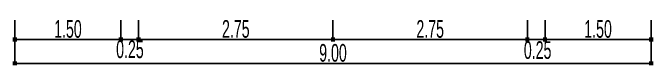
# Model space of a CAD drawing. Header units: millimetres. Extents: x 563079 to 571925, y 2063830 to 2067381.
# Drawn here: x 570373 to 570463.6, y 2066232.6 to 2066239.4 of the extents above; entities that cross this region are included whole.
import ezdxf

# ---------------------------------------------------------------- set-up
doc = ezdxf.new("R2010")
doc.units = ezdxf.units.MM
doc.header["$MEASUREMENT"] = 0
for name, color, linetype in [('Congchiuluc', 4, 'Continuous'), ('CONGDOC', 4, 'Continuous'), ('VE', 2, 'Continuous')]:
    doc.layers.add(name, color=color, linetype=linetype)
doc.styles.add('CHUKICHTHUOC', font='', dxfattribs={"width": 0.7})
doc.styles.get('CHUKICHTHUOC').set_extended_font_data('.VnArial NarrowH')
doc.dimstyles.new('TNDH', dxfattribs={"dimscale": 0, "dimtxt": 2.5, "dimasz": 0.6, "dimexe": 0.18, "dimexo": 0.0625, "dimgap": 0.2, "dimtad": 1, "dimlfac": 0.1, "dimzin": 0, "dimdsep": 46, "dimtxsty": 'CHUKICHTHUOC', "dimblk": 'BOXFILLED', "dimcen": 0.09, "dimclrd": 8, "dimclre": 8, "dimclrt": 4, "dimadec": 0, "dimazin": 0, "dimtfac": 1, "dimtofl": 0, "dimtmove": 2, "dimatfit": 3, "dimfxl": 1, "dimtolj": 1, "dimtzin": 0, "dimarcsym": 2})

# ---------------------------------------------------------------- blocks, each defined once
blk = doc.blocks.new('_BoxFilled')
at = {"color": 0, "linetype": 'ByBlock', "lineweight": -2}
blk.add_line((-0.5, 0), (-1, 0), dxfattribs=at)
at = {"color": 0, "linetype": 'ByBlock'}
blk.add_solid([(-0.5, 0.5), (0.5, 0.5), (-0.5, -0.5), (0.5, -0.5)], dxfattribs=at)
blk = doc.blocks.new('*D205')
at = {"layer": 'CONGDOC', "color": 8, "linetype": 'Continuous', "lineweight": -2, "transparency": 16777216}
for p, q in [((570373.303, 2066239.056), (570373.303, 2066232.733)), ((570463.303, 2066239.056), (570463.303, 2066232.733)), ((570373.903, 2066232.913), (570462.703, 2066232.913))]:
    blk.add_line(p, q, dxfattribs=at)
at = {"layer": 'Defpoints', "color": 0, "linetype": 'Continuous', "transparency": 16777216}
for p in [(570373.303, 2066239.119), (570463.303, 2066239.119), (570463.303, 2066232.913)]:
    blk.add_point(p, dxfattribs=at)
at = {"layer": 'CONGDOC', "color": 8, "linetype": 'Continuous', "lineweight": -2, "transparency": 16777216, "xscale": 0.6, "yscale": 0.6, "zscale": 0.6, "rotation": 180}
blk.add_blockref('_BoxFilled', (570373.303, 2066232.913), dxfattribs=at)
at = {"layer": 'CONGDOC', "color": 8, "linetype": 'Continuous', "lineweight": -2, "transparency": 16777216, "xscale": 0.6, "yscale": 0.6, "zscale": 0.6}
blk.add_blockref('_BoxFilled', (570463.303, 2066232.913), dxfattribs=at)
at = {"layer": 'CONGDOC', "color": 4, "linetype": 'Continuous', "transparency": 16777216, "insert": (570418.303, 2066234.389), "char_height": 2.5, "attachment_point": 5, "style": 'CHUKICHTHUOC'}
blk.add_mtext('\\A1;9.00', dxfattribs=at)
blk = doc.blocks.new('*D206')
at = {"layer": 'Congchiuluc', "color": 8, "lineweight": -2, "transparency": 16777216}
for p, q in [((570373.303, 2066238.994), (570373.303, 2066236.124)), ((570388.303, 2066238.994), (570388.303, 2066236.124)), ((570387.703, 2066236.304), (570373.903, 2066236.304))]:
    blk.add_line(p, q, dxfattribs=at)
at = {"layer": 'Defpoints', "color": 0, "transparency": 16777216}
for p in [(570373.303, 2066239.056), (570388.303, 2066239.056), (570373.303, 2066236.304)]:
    blk.add_point(p, dxfattribs=at)
at = {"layer": 'Congchiuluc', "color": 8, "lineweight": -2, "transparency": 16777216, "xscale": 0.6, "yscale": 0.6, "zscale": 0.6, "rotation": 180}
blk.add_blockref('_BoxFilled', (570373.303, 2066236.304), dxfattribs=at)
at = {"layer": 'Congchiuluc', "color": 8, "lineweight": -2, "transparency": 16777216, "xscale": 0.6, "yscale": 0.6, "zscale": 0.6}
blk.add_blockref('_BoxFilled', (570388.303, 2066236.304), dxfattribs=at)
at = {"layer": 'Congchiuluc', "color": 4, "lineweight": 0, "transparency": 16777216, "insert": (570380.803, 2066237.781), "char_height": 2.5, "attachment_point": 5, "style": 'CHUKICHTHUOC'}
blk.add_mtext('\\A1;1.50', dxfattribs=at)
blk = doc.blocks.new('*D207')
at = {"layer": 'Defpoints', "color": 0, "transparency": 16777216}
for p in [(570388.303, 2066239.119), (570390.803, 2066239.119), (570390.803, 2066236.304)]:
    blk.add_point(p, dxfattribs=at)
at = {"layer": 'VE', "color": 8, "lineweight": -2, "transparency": 16777216}
for p, q in [((570388.303, 2066239.056), (570388.303, 2066236.124)), ((570390.803, 2066239.056), (570390.803, 2066236.124)), ((570388.903, 2066236.304), (570390.203, 2066236.304))]:
    blk.add_line(p, q, dxfattribs=at)
at = {"layer": 'VE', "color": 8, "lineweight": -2, "transparency": 16777216, "xscale": 0.6, "yscale": 0.6, "zscale": 0.6, "rotation": 180}
blk.add_blockref('_BoxFilled', (570388.303, 2066236.304), dxfattribs=at)
at = {"layer": 'VE', "color": 8, "lineweight": -2, "transparency": 16777216, "xscale": 0.6, "yscale": 0.6, "zscale": 0.6}
blk.add_blockref('_BoxFilled', (570390.803, 2066236.304), dxfattribs=at)
at = {"layer": 'VE', "color": 4, "lineweight": 0, "transparency": 16777216, "insert": (570389.576, 2066234.899), "char_height": 2.5, "attachment_point": 5, "style": 'CHUKICHTHUOC'}
blk.add_mtext('\\A1;0.25', dxfattribs=at)
blk = doc.blocks.new('*D208')
at = {"layer": 'Defpoints', "color": 0, "transparency": 16777216}
for p in [(570390.803, 2066239.119), (570418.303, 2066239.119), (570418.303, 2066236.304)]:
    blk.add_point(p, dxfattribs=at)
at = {"layer": 'VE', "color": 8, "lineweight": -2, "transparency": 16777216}
for p, q in [((570390.803, 2066239.056), (570390.803, 2066236.124)), ((570418.303, 2066239.056), (570418.303, 2066236.124)), ((570391.403, 2066236.304), (570417.703, 2066236.304))]:
    blk.add_line(p, q, dxfattribs=at)
at = {"layer": 'VE', "color": 8, "lineweight": -2, "transparency": 16777216, "xscale": 0.6, "yscale": 0.6, "zscale": 0.6, "rotation": 180}
blk.add_blockref('_BoxFilled', (570390.803, 2066236.304), dxfattribs=at)
at = {"layer": 'VE', "color": 8, "lineweight": -2, "transparency": 16777216, "xscale": 0.6, "yscale": 0.6, "zscale": 0.6}
blk.add_blockref('_BoxFilled', (570418.303, 2066236.304), dxfattribs=at)
at = {"layer": 'VE', "color": 4, "lineweight": 0, "transparency": 16777216, "insert": (570404.553, 2066237.781), "char_height": 2.5, "attachment_point": 5, "style": 'CHUKICHTHUOC'}
blk.add_mtext('\\A1;2.75', dxfattribs=at)
blk = doc.blocks.new('*D209')
at = {"layer": 'Defpoints', "color": 0, "transparency": 16777216}
for p in [(570418.303, 2066239.119), (570445.803, 2066239.119), (570445.803, 2066236.304)]:
    blk.add_point(p, dxfattribs=at)
at = {"layer": 'VE', "color": 8, "lineweight": -2, "transparency": 16777216}
for p, q in [((570418.303, 2066239.056), (570418.303, 2066236.124)), ((570445.803, 2066239.056), (570445.803, 2066236.124)), ((570418.903, 2066236.304), (570445.203, 2066236.304))]:
    blk.add_line(p, q, dxfattribs=at)
at = {"layer": 'VE', "color": 8, "lineweight": -2, "transparency": 16777216, "xscale": 0.6, "yscale": 0.6, "zscale": 0.6, "rotation": 180}
blk.add_blockref('_BoxFilled', (570418.303, 2066236.304), dxfattribs=at)
at = {"layer": 'VE', "color": 8, "lineweight": -2, "transparency": 16777216, "xscale": 0.6, "yscale": 0.6, "zscale": 0.6}
blk.add_blockref('_BoxFilled', (570445.803, 2066236.304), dxfattribs=at)
at = {"layer": 'VE', "color": 4, "lineweight": 0, "transparency": 16777216, "insert": (570432.053, 2066237.781), "char_height": 2.5, "attachment_point": 5, "style": 'CHUKICHTHUOC'}
blk.add_mtext('\\A1;2.75', dxfattribs=at)
blk = doc.blocks.new('*D210')
at = {"layer": 'Defpoints', "color": 0, "transparency": 16777216}
for p in [(570445.803, 2066239.119), (570448.303, 2066239.119), (570448.303, 2066236.304)]:
    blk.add_point(p, dxfattribs=at)
at = {"layer": 'VE', "color": 8, "lineweight": -2, "transparency": 16777216}
for p, q in [((570445.803, 2066239.056), (570445.803, 2066236.124)), ((570448.303, 2066239.056), (570448.303, 2066236.124)), ((570446.403, 2066236.304), (570447.703, 2066236.304))]:
    blk.add_line(p, q, dxfattribs=at)
at = {"layer": 'VE', "color": 8, "lineweight": -2, "transparency": 16777216, "xscale": 0.6, "yscale": 0.6, "zscale": 0.6, "rotation": 180}
blk.add_blockref('_BoxFilled', (570445.803, 2066236.304), dxfattribs=at)
at = {"layer": 'VE', "color": 8, "lineweight": -2, "transparency": 16777216, "xscale": 0.6, "yscale": 0.6, "zscale": 0.6}
blk.add_blockref('_BoxFilled', (570448.303, 2066236.304), dxfattribs=at)
at = {"layer": 'VE', "color": 4, "lineweight": 0, "transparency": 16777216, "insert": (570447.256, 2066234.787), "char_height": 2.5, "attachment_point": 5, "style": 'CHUKICHTHUOC'}
blk.add_mtext('\\A1;0.25', dxfattribs=at)
blk = doc.blocks.new('*D211')
at = {"layer": 'Defpoints', "color": 0, "transparency": 16777216}
for p in [(570448.303, 2066239.119), (570463.303, 2066239.056), (570463.303, 2066236.304)]:
    blk.add_point(p, dxfattribs=at)
at = {"layer": 'VE', "color": 8, "lineweight": -2, "transparency": 16777216}
for p, q in [((570448.303, 2066239.056), (570448.303, 2066236.124)), ((570463.303, 2066238.994), (570463.303, 2066236.124)), ((570448.903, 2066236.304), (570462.703, 2066236.304))]:
    blk.add_line(p, q, dxfattribs=at)
at = {"layer": 'VE', "color": 8, "lineweight": -2, "transparency": 16777216, "xscale": 0.6, "yscale": 0.6, "zscale": 0.6, "rotation": 180}
blk.add_blockref('_BoxFilled', (570448.303, 2066236.304), dxfattribs=at)
at = {"layer": 'VE', "color": 8, "lineweight": -2, "transparency": 16777216, "xscale": 0.6, "yscale": 0.6, "zscale": 0.6}
blk.add_blockref('_BoxFilled', (570463.303, 2066236.304), dxfattribs=at)
at = {"layer": 'VE', "color": 4, "lineweight": 0, "transparency": 16777216, "insert": (570455.803, 2066237.781), "char_height": 2.5, "attachment_point": 5, "style": 'CHUKICHTHUOC'}
blk.add_mtext('\\A1;1.50', dxfattribs=at)

msp = doc.modelspace()

# ---------------------------------------------------------------- dimensions: what is measured, and where the dimension line sits
at = {"layer": 'Congchiuluc', "lineweight": 0}
dim = msp.add_linear_dim(base=(570373.30339, 2066236.30419), p1=(570388.30339, 2066239.05645), p2=(570373.30339, 2066239.05645), angle=180, dimstyle='TNDH', override={"dimscale": 1}, dxfattribs=at)
dim.commit()
dim.dimension.update_dxf_attribs({"geometry": '*D206', "text_midpoint": (570380.80339, 2066237.78063)})
at = {"layer": 'CONGDOC', "linetype": 'Continuous'}
dim = msp.add_linear_dim(base=(570463.30339, 2066232.91296), p1=(570373.30339, 2066239.11895), p2=(570463.30339, 2066239.11895), dimstyle='TNDH', override={"dimscale": 1}, dxfattribs=at)
dim.commit()
dim.dimension.update_dxf_attribs({"geometry": '*D205', "text_midpoint": (570418.30339, 2066234.38939)})
at = {"layer": 'VE', "lineweight": 0}
for base, p1, p2, picture, middle in [((570390.80339, 2066236.30419), (570388.30339, 2066239.11895), (570390.80339, 2066239.11895), '*D207', (570389.57632, 2066234.89891)), ((570448.30339, 2066236.30419), (570445.80339, 2066239.11895), (570448.30339, 2066239.11895), '*D210', (570447.25565, 2066234.78738))]:
    dim = msp.add_linear_dim(base=base, p1=p1, p2=p2, dimstyle='TNDH', override={"dimscale": 1}, dxfattribs=at)
    dim.commit()
    dim.dimension.update_dxf_attribs({"geometry": picture, "text_midpoint": middle, "dimtype": 160})
for base, p1, p2, picture, middle in [((570418.30339, 2066236.30419), (570390.80339, 2066239.11895), (570418.30339, 2066239.11895), '*D208', (570404.55339, 2066237.78063)), ((570445.80339, 2066236.30419), (570418.30339, 2066239.11895), (570445.80339, 2066239.11895), '*D209', (570432.05339, 2066237.78063)), ((570463.30339, 2066236.30419), (570448.30339, 2066239.11895), (570463.30339, 2066239.05645), '*D211', (570455.80339, 2066237.78063))]:
    dim = msp.add_linear_dim(base=base, p1=p1, p2=p2, dimstyle='TNDH', override={"dimscale": 1}, dxfattribs=at)
    dim.commit()
    dim.dimension.update_dxf_attribs({"geometry": picture, "text_midpoint": middle})

doc.saveas('drawing.dxf')
